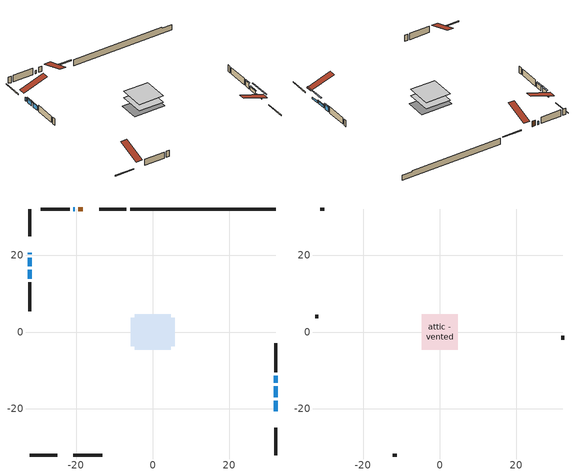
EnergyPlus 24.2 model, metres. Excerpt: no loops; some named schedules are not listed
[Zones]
conditioned space
 floor adiabatic (AdiabaticFloorConstruction): -4.64,-4.64 -4.64,4.64 4.64,4.64 4.64,-4.64 z0.91
 floor foundation (Slab1 construction): -5.78,-3.73 -5.78,3.73 5.78,3.73 5.78,-3.73 z-1.4
 wall outside (RimJoist1 construction): -6.86,32.11 -13.99,32.11 / -32.11,-32.11 -24.98,-32.11 / -32.11,32.11 -32.11,24.98 / 32.11,-32.11 32.11,-24.98 z0.91:1.21
 wall outside (AdiabaticWallConstruction 1): -18.23,32.11 -19.47,32.11 z0.91:2.94
 wall outside (AdiabaticWallConstruction): -32.11,20.74 -32.11,20.33 / -20.4,32.11 -20.8,32.11 z0.91:2.13; 32.11,-20.74 32.11,-17.99 z0.91:1.52; 32.11,-17.06 32.11,-14.17 z0.91:2.03; 32.11,-13.24 32.11,-11.41 z0.91:2.94; -32.11,19.41 -32.11,17.17 / -32.11,16.24 -32.11,13.91 z0.91:2.66
 wall outside (Wall1 construction): -21.73,32.11 -29.24,32.11 / -20.74,-32.11 -13.23,-32.11 / -32.11,12.98 -32.11,5.47 / 32.11,-10.48 32.11,-2.97 z0.91:3.35
 wall foundation (FoundationWall1 construction): -5.93,32.11,-1.4 -5.93,32.11,0.91 28.31,32.11,0.91 28.31,32.11,0.47 32.11,32.11,0.47 32.11,32.11,-1.4
 window (WindowConstruction 4): -32.11,20.74 -32.11,20.34 z0.91:2.13
 window (WindowConstruction 6): 32.11,-20.74 32.11,-17.99 z0.91:1.52
 window (WindowConstruction 5): -20.4,32.11 -20.8,32.11 z0.91:2.13
 window (WindowConstruction): 32.11,-17.06 32.11,-14.17 z0.91:2.03
 window (WindowConstruction 1): 32.11,-13.24 32.11,-11.41 z0.91:2.94
 window (WindowConstruction 2): -32.11,19.41 -32.11,17.17 z0.91:2.66
 window (WindowConstruction 3): -32.11,16.24 -32.11,13.91 z0.91:2.66
 door (Door): -18.23,32.11 -19.47,32.11 z0.91:2.94
 ceiling adiabatic (AdiabaticFloorConstruction): 4.64,-4.64 4.64,4.64 -4.64,4.64 -4.64,-4.64 z0.91
attic - vented
 floor to conditioned space (Floor1 construction Reversed): -4.64,-4.64 -4.64,4.64 4.64,4.64 4.64,-4.64 z3.35
 wall outside (Wall2 construction): -30.17,32.11 -31.18,32.11 / -12.3,-32.11 -11.28,-32.11 / -32.11,4.54 -32.11,3.53 / 32.11,-2.04 32.11,-1.03 z0.91:3.35
 roof outside (Roof1 construction): -17.3,32.11,3.35 -17.3,23.07,6.36 -14.92,23.07,6.36 -14.92,32.11,3.35; -21.67,-32.11,3.35 -21.67,-23.07,6.36 -24.05,-23.07,6.36 -24.05,-32.11,3.35; -32.11,21.67,3.35 -23.07,21.67,6.36 -23.07,24.05,6.36 -32.11,24.05,3.35; 32.11,-21.67,3.35 23.07,-21.67,6.36 23.07,-24.05,6.36 32.11,-24.05,3.35
shading: 32.11,-15.37 32.11,-23.36 32.41,-23.36 32.41,-15.37 z4.14; 32.11,-13.96 32.11,-17.26 32.41,-17.26 32.41,-13.96 z2.23; 32.11,-11.21 32.11,-13.44 32.41,-13.44 32.41,-11.21 z3.14; -32.11,16.97 -32.11,19.61 -32.52,19.61 -32.52,16.97 z2.86; -32.11,13.71 -32.11,16.44 -32.41,16.44 -32.41,13.71 z2.86
[Building]
Building 1: Terrain=Suburbs
[Site:Location]
Quebec Intl AP_QC: Latitude {deg}=46.8; Longitude {deg}=-71.38; Time Zone {hr}=-5; Elevation {m}=74; Keep Site Location Information=Yes
[Site:GroundTemperature:Shallow]
0.0108218, -2.24938, -2.43038, -1.3578, 2.94801, 7.23376, 10.9493, 13.303, 13.5029, 11.5886, 7.96783, 3.81355
[Site:WaterMainsTemperature]
Calculation Method=Schedule; Temperature Schedule=mains temperature schedule
[Material] Roughness=Rough; Thermal Absorptance=0.9
Name | Thickness {m} | Conductivity {W/m-K} | Density {kg/m3} | Specific Heat {J/kg-K} | Solar Absorptance | Visible Absorptance
asphalt or fiberglass shingles | 0.00635 | 0.162714 | 1121.4 | 1465.45 | 0.4 | 0.4
ceiling loosefill ins | 0.169333 | 0.0480833 | 16.02 | 1046.75 | 0.7 | 0.7
ceiling stud and cavity | 0.1397 | 0.138218 | 65.682 | 1177.47 | 0.7 | 0.7
concrete 4.0 in. | 0.1016 | 1.803125 | 2242.8 | 837.4 | 0.7 | 0.7
concrete 8.0 in. | 0.2032 | 1.803125 | 2242.8 | 837.4 | 0.7 | 0.7
door material | 0.04445 | 0.0451087 | 512.64 | 1214.23 | 0.7 | 0.7
exterior vertical ins | 0.0327834 | 0.029427 | 32.04 | 1214.23 | 0.7 | 0.7
floor covering | 0.0127 | 0.0433444 | 54.468 | 1339.84 | 0.6 | 0.6
floor rigid ins; wall rigid ins | 0.512978 | 0.029427 | 32.04 | 1214.23 | 0.7 | 0.7
floor stud and cavity | 0.1397 | 1.75129 | 37.0049 | 1207.88 | 0.7 | 0.7
furniture material conditioned space 1 | 0.1524 | 0.115458 | 640.8 | 1214.23 | 0.6 | 0.6
gypsum board | 0.0127 | 0.160291 | 801 | 837.4 | 0.6 | 0.6
gypsum board 1 | 0.0127 | 0.160291 | 801 | 837.4 | 0.7 | 0.7
osb sheathing 0.5 in. | 0.0127 | 0.115458 | 512.64 | 1214.23 | 0.7 | 0.7
osb sheathing 0.75 in. | 0.01905 | 0.115458 | 512.64 | 1214.23 | 0.7 | 0.7
osb sheathing 2.0 in. | 0.0508 | 0.115458 | 512.64 | 1214.23 | 0.7 | 0.7
rim joist rigid ins | 0.051816 | 0.029427 | 32.04 | 1214.23 | 0.7 | 0.7
rim joist stud and cavity | 0.0508 | 0.203772 | 125.044 | 1163.47 | 0.6 | 0.6
wall stud and cavity | 0.1397 | 0.0790222 | 139.0536 | 1170.24 | 0.7 | 0.7
wall stud and cavity 1 | 0.0889 | 6.9971 | 50.32683 | 1063.81 | 0.6 | 0.6
wall stud and cavity 2 | 0.0889 | 0.380278 | 52.3479 | 1209.89 | 0.7 | 0.7
wall stud and cavity 3 | 0.0889 | 0.391764 | 83.0341 | 1211.67 | 0.7 | 0.7
wood siding | 0.0254 | 0.102417 | 544.68 | 1172.36 | 0.4 | 0.4
wood siding 1 | 0.00254 | 0.102417 | 544.68 | 1172.36 | 0.4 | 0.4
wood siding 2; wood siding 3; wood siding 4 | 0.0254 | 0.102417 | 544.68 | 1172.36 | 0.7 | 0.7
[WindowMaterial:SimpleGlazingSystem]
Name | U-Factor {W/m2-K} | Solar Heat Gain Coefficient
WindowMaterial | 2.95256 | 0.58
WindowMaterial 1 | 2.97584 | 0.59
WindowMaterial 2 | 2.89351 | 0.66
WindowMaterial 3 | 2.9219 | 0.62
WindowMaterial 4 | 6.779532 | 0.73
WindowMaterial 5 | 3.0383 | 0.46
[Construction]
AdiabaticFloorConstruction: floor stud and cavity, floor rigid ins, osb sheathing 0.75 in., floor covering
AdiabaticWallConstruction: wood siding 3, wall rigid ins, wall stud and cavity 2, gypsum board
AdiabaticWallConstruction 1: wood siding 4, wall rigid ins, wall stud and cavity 2, gypsum board
Door: door material
Floor1 construction Reversed: gypsum board, ceiling stud and cavity, ceiling loosefill ins
FoundationWall1 construction: concrete 8.0 in., gypsum board 1
furniture construction conditioned space 1: furniture material conditioned space 1
PartitionWallConstruction: gypsum board, wall stud and cavity 3, gypsum board
RimJoist1 construction: wood siding 2, rim joist rigid ins, osb sheathing 2.0 in., rim joist stud and cavity
Roof1 construction: asphalt or fiberglass shingles
Slab1 construction: concrete 4.0 in.
Wall1 construction: wood siding, osb sheathing 0.5 in., wall stud and cavity, gypsum board
Wall2 construction: wood siding 1, wall stud and cavity 1
WindowConstruction: WindowMaterial
WindowConstruction 1: WindowMaterial 1
WindowConstruction 2: WindowMaterial 2
WindowConstruction 3: WindowMaterial 3
WindowConstruction 4; WindowConstruction 5: WindowMaterial 4
WindowConstruction 6: WindowMaterial 5
[Zone] Multiplier=1; Part of Total Floor Area=Yes
Name | Volume {m3}
attic - vented | 42.1876
conditioned space | 427.1
[Space]
Name | Zone | Volume {m3}
attic - vented 1 | attic - vented | 42.1876
conditioned space 1 | conditioned space | 427.1
[ZoneInfiltration:EffectiveLeakageArea]
infil attic - vented 1: Zone or Space=attic - vented 1; Schedule=Always On Discrete; Effective Air Leakage Area {cm2}=3183.14; Stack Coefficient=0.000379186; Wind Coefficient=1.31567e-05
[ZoneMixing]
whole house fan mix: Zone or Space=attic - vented; Schedule=Always On Continuous; Design Flow Rate Calculation Method=Flow/Zone; Design Flow Rate {m3/s}=0; Source Zone or Space=conditioned space
[SurfaceProperty:ExposedFoundationPerimeter]
Slab1: Exposed Perimeter Calculation Method=TotalExposedPerimeter; Total Exposed Perimeter {m}=38.04
[InternalMass] Zone or ZoneList=conditioned space; Space or SpaceList=conditioned space 1
Name | Construction | Surface Area {m2}
furniture mass conditioned space 1 | furniture construction conditioned space 1 | 68.964
partition wall mass | PartitionWallConstruction | 172.41
[Lights]
interior lighting: Zone or ZoneList or Space or SpaceList=conditioned space 1; Schedule=interior lighting schedule; Design Level Calculation Method=LightingLevel; Lighting Level {W}=343.2; Return Air Fraction=0; Fraction Radiant=0.6; Fraction Visible=0.2; Fraction Replaceable=1
[People]
occupants: Zone or ZoneList or Space or SpaceList=conditioned space 1; Number of People Schedule=occupants schedule; Number of People Calculation Method=People; Number of People=3; Fraction Radiant=0.314171; Sensible Heat Fraction=0.56303; Activity Level Schedule=occupants activity schedule; Carbon Dioxide Generation Rate {m3/s-W}=0; Enable ASHRAE 55 Comfort Warnings=No; Mean Radiant Temperature Calculation Type=EnclosureAveraged
[ElectricEquipment] Zone or ZoneList or Space or SpaceList=conditioned space 1; Design Level Calculation Method=EquipmentLevel
Name | Schedule | Design Level {W} | Fraction Latent | Fraction Radiant | Fraction Lost
clothes dryer | clothes dryer schedule | 140.772 | 0.015 | 0.081 | 0.85
clothes washer | clothes washer schedule | 32.1985 | 0.03 | 0.162 | 0.7
cooking range | cooking range schedule | 215.147 | 0.08 | 0.432 | 0.2
dishwasher | dishwasher schedule | 66.8632 | 0.3 | 0.18 | 0.4
fridge | fridge schedule | 72.9452 | 0 | 0.6 | 0
mech vent bath fan 0 | mech vent bath fan 0 schedule | 50.2 | 0 | 0 | 1
mech vent house fan | mech vent house fan schedule | 14.1667 | 0 | 0 | 1
mech vent house fan cfis | mech vent house fan cfis schedule | 0 | 0 | 0 | 0
mech vent range fan 0 | mech vent range fan 0 schedule | 57 | 0 | 0 | 1
misc plug loads | misc plug loads schedule | 494.7 | 0.045 | 0.513 | 0.1
whole house fan | Always On Discrete | 0 | 0 | 0 | 1
[OtherEquipment] Zone or ZoneList or Space or SpaceList=conditioned space 1; Design Level Calculation Method=EquipmentLevel
Name | Fuel Type | Schedule | Design Level {W} | Fraction Latent | Fraction Radiant | Fraction Lost
clothes dryer 1 | Electricity | clothes dryer schedule | 0 | 0.015 | 0.081 | 0.85
cooking range 1 | Electricity | cooking range schedule | 0 | 0.08 | 0.432 | 0.2
general water use latent | None | general water use schedule | 62.594 | 1 | 0 | 0
general water use sensible | None | general water use schedule | -61.6891 | 0 | 0.6 | 0
mech vent house fan latent load | None | Always On Discrete | 0 | 1 | 0 | 0
mech vent house fan sensible load | None | Always On Discrete | 0 | 0 | 0 | 0
water heater energy adjustment1 | Electricity | Always On Discrete | 0.01 | 0 | 0 | 1
[ZoneInfiltration:DesignFlowRate] Zone or ZoneList or Space or SpaceList=conditioned space 1; Schedule=Always On Discrete; Design Flow Rate Calculation Method=Flow/Zone; Design Flow Rate {m3/s}=0
infil flow; natural vent flow; whole house fan flow
[ZoneControl:Thermostat]
conditioned space Thermostat: Zone or ZoneList=conditioned space; Control Type Schedule=conditioned space Thermostat Schedule; Control 1=conditioned space temperature setpoint; Temperature Difference Between Cutout And Setpoint {deltaC}=0
[ZoneHVAC:Baseboard:Convective:Electric]
electric baseboard: Availability Schedule=Always On Discrete; Heating Design Capacity {W}=9790.92; Efficiency=1
[Zone equipment]
conditioned space: electric baseboard
[Foundation:Kiva]
Foundation Kiva 1: Initial Indoor Air Temperature {C}=18; Wall Height Above Grade {m}=0.90998; Wall Depth Below Slab {m}=0.2032; Custom Block Material Name 1=exterior vertical ins; Custom Block Depth 1 {m}=2.30999; Custom Block X Position 1 {m}=0.2159; Custom Block Z Position 1 {m}=0
[Foundation:Kiva:Settings]
Soil Conductivity {W/m-K}=0.849921; Soil Density {kg/m3}=1842.3; Soil Specific Heat {J/kg-K}=418.7; Ground Solar Absorptivity=0.9; Ground Thermal Absorptivity=0.9; Ground Surface Roughness {m}=0.03; Far-Field Width {m}=40; Deep-Ground Boundary Condition=ZeroFlux; Deep-Ground Depth {m}=40; Minimum Cell Dimension {m}=0.2; Maximum Cell Growth Coefficient=3; Simulation Timestep=Timestep
[Exterior:Lights]
exterior lighting: Schedule=exterior lighting schedule; Design Level {W}=75.6
[EnergyManagementSystem:GlobalVariable]
infil_program_Qfan
infil_program_Qinf
natural_vent_program_Qnv
natural_vent_program_Qwhf
[EnergyManagementSystem:Sensor]
Name | Output:Variable or Output:Meter Index Key | Output:Variable or Output:Meter
airflow_gain | infil flow | Infiltration Sensible Heat Gain Energy
airflow_gain_1 | natural vent flow | Infiltration Sensible Heat Gain Energy
airflow_gain_2 | whole house fan flow | Infiltration Sensible Heat Gain Energy
airflow_loss | infil flow | Infiltration Sensible Heat Loss Energy
airflow_loss_1 | natural vent flow | Infiltration Sensible Heat Loss Energy
airflow_loss_2 | whole house fan flow | Infiltration Sensible Heat Loss Energy
clg_load_cond |  | Cooling:EnergyTransfer:Zone:CONDITIONED SPACE
clg_sp_s; clg_sp_s_1 | cooling setpoint | Schedule Value
clothes_dryer_exhaust_0_sch_s | clothes dryer exhaust 0 schedule | Schedule Value
conditioned_space_clg_unmet_s | conditioned space | Zone Cooling Setpoint Not Met Time
conditioned_space_htg_unmet_s | conditioned space | Zone Heating Setpoint Not Met Time
cool_season | cooling season schedule | Schedule Value
fridge_tin_s | conditioned space | Zone Mean Air Temperature
htg_load_cond |  | Heating:EnergyTransfer:Zone:CONDITIONED SPACE
htg_sp_s; htg_sp_s_1 | heating setpoint | Schedule Value
ig_ee_conv | clothes dryer | Electric Equipment Convective Heating Energy
ig_ee_conv_2 | cooking range | Electric Equipment Convective Heating Energy
ig_ee_conv_4 | fridge | Electric Equipment Convective Heating Energy
ig_ee_conv_5 | misc plug loads | Electric Equipment Convective Heating Energy
ig_ee_conv_6 | whole house fan | Electric Equipment Convective Heating Energy
ig_ee_rad | clothes dryer | Electric Equipment Radiant Heating Energy
ig_ee_rad_2 | cooking range | Electric Equipment Radiant Heating Energy
ig_ee_rad_4 | fridge | Electric Equipment Radiant Heating Energy
ig_ee_rad_5 | misc plug loads | Electric Equipment Radiant Heating Energy
ig_ee_rad_6 | whole house fan | Electric Equipment Radiant Heating Energy
ig_lgt_conv | interior lighting | Lights Convective Heating Energy
ig_lgt_rad | interior lighting | Lights Radiant Heating Energy
ig_lgt_vis | interior lighting | Lights Visible Radiation Heating Energy
ig_oe_conv | clothes dryer 1 | Other Equipment Convective Heating Energy
ig_oe_conv_1 | cooking range 1 | Other Equipment Convective Heating Energy
ig_oe_conv_2 | general water use latent | Other Equipment Convective Heating Energy
ig_oe_conv_3 | general water use sensible | Other Equipment Convective Heating Energy
ig_oe_conv_4 | water heater energy adjustment1 | Other Equipment Convective Heating Energy
ig_oe_rad | clothes dryer 1 | Other Equipment Radiant Heating Energy
ig_oe_rad_1 | cooking range 1 | Other Equipment Radiant Heating Energy
ig_oe_rad_2 | general water use latent | Other Equipment Radiant Heating Energy
ig_oe_rad_3 | general water use sensible | Other Equipment Radiant Heating Energy
ig_oe_rad_4 | water heater energy adjustment1 | Other Equipment Radiant Heating Energy
ig_ppl_conv | occupants | People Convective Heating Energy
ig_ppl_rad | occupants | People Radiant Heating Energy
im_conv | furniture mass conditioned space 1 | Surface Inside Face Convection Heat Gain Energy
im_conv_1 | partition wall mass | Surface Inside Face Convection Heat Gain Energy
im_ig | furniture mass conditioned space 1 | Surface Inside Face Internal Gains Radiation Heat Gain Energy
im_ig_1 | partition wall mass | Surface Inside Face Internal Gains Radiation Heat Gain Energy
im_lgt | furniture mass conditioned space 1 | Surface Inside Face Lights Radiation Heat Gain Energy
im_lgt_1 | partition wall mass | Surface Inside Face Lights Radiation Heat Gain Energy
im_sol | furniture mass conditioned space 1 | Surface Inside Face Solar Radiation Heat Gain Energy
im_sol_1 | partition wall mass | Surface Inside Face Solar Radiation Heat Gain Energy
im_surf | furniture mass conditioned space 1 | Surface Inside Face Net Surface Thermal Radiation Heat Gain Energy
im_surf_1 | partition wall mass | Surface Inside Face Net Surface Thermal Radiation Heat Gain Energy
mech_vent_bath_fan_0_sch_s | mech vent bath fan 0 schedule | Schedule Value
mech_vent_range_fan_0_sch_s | mech vent range fan 0 schedule | Schedule Value
mv_conv | mech vent bath fan 0 | Electric Equipment Convective Heating Energy
mv_conv_1 | mech vent house fan | Electric Equipment Convective Heating Energy
mv_conv_2 | mech vent house fan cfis | Electric Equipment Convective Heating Energy
mv_conv_3 | mech vent range fan 0 | Electric Equipment Convective Heating Energy
mv_conv_4 | mech vent house fan latent load | Other Equipment Convective Heating Energy
mv_conv_5 | mech vent house fan sensible load | Other Equipment Convective Heating Energy
mv_rad | mech vent bath fan 0 | Electric Equipment Radiant Heating Energy
mv_rad_1 | mech vent house fan | Electric Equipment Radiant Heating Energy
mv_rad_2 | mech vent house fan cfis | Electric Equipment Radiant Heating Energy
mv_rad_3 | mech vent range fan 0 | Electric Equipment Radiant Heating Energy
mv_rad_4 | mech vent house fan latent load | Other Equipment Radiant Heating Energy
mv_rad_5 | mech vent house fan sensible load | Other Equipment Radiant Heating Energy
natural_vent_s | natural vent schedule | Schedule Value
out_pb_s |  | Site Outdoor Air Barometric Pressure
out_wt_s |  | Site Outdoor Air Humidity Ratio
site_vw_s |  | Site Wind Speed
ss_back_out | Window1 | Surface Window Shortwave from Zone Back Out Window Heat Transfer Rate
ss_back_out_1 | Window10 | Surface Window Shortwave from Zone Back Out Window Heat Transfer Rate
ss_back_out_2 | Window2 | Surface Window Shortwave from Zone Back Out Window Heat Transfer Rate
ss_back_out_3 | Window3 | Surface Window Shortwave from Zone Back Out Window Heat Transfer Rate
ss_back_out_4 | Window4 | Surface Window Shortwave from Zone Back Out Window Heat Transfer Rate
ss_back_out_5 | Window7 | Surface Window Shortwave from Zone Back Out Window Heat Transfer Rate
ss_back_out_6 | Window8 | Surface Window Shortwave from Zone Back Out Window Heat Transfer Rate
ss_conv | Door1 | Surface Inside Face Convection Heat Gain Energy
ss_conv_1 | Window1 | Surface Inside Face Convection Heat Gain Energy
ss_conv_2 | Window10 | Surface Inside Face Convection Heat Gain Energy
ss_conv_3 | Window2 | Surface Inside Face Convection Heat Gain Energy
ss_conv_4 | Window3 | Surface Inside Face Convection Heat Gain Energy
ss_conv_5 | Window4 | Surface Inside Face Convection Heat Gain Energy
ss_conv_6 | Window7 | Surface Inside Face Convection Heat Gain Energy
ss_conv_7 | Window8 | Surface Inside Face Convection Heat Gain Energy
ss_ig | Door1 | Surface Inside Face Internal Gains Radiation Heat Gain Energy
ss_ig_1 | Window1 | Surface Inside Face Internal Gains Radiation Heat Gain Energy
ss_ig_2 | Window10 | Surface Inside Face Internal Gains Radiation Heat Gain Energy
ss_ig_3 | Window2 | Surface Inside Face Internal Gains Radiation Heat Gain Energy
ss_ig_4 | Window3 | Surface Inside Face Internal Gains Radiation Heat Gain Energy
ss_ig_5 | Window4 | Surface Inside Face Internal Gains Radiation Heat Gain Energy
ss_ig_6 | Window7 | Surface Inside Face Internal Gains Radiation Heat Gain Energy
ss_ig_7 | Window8 | Surface Inside Face Internal Gains Radiation Heat Gain Energy
ss_lgt | Door1 | Surface Inside Face Lights Radiation Heat Gain Energy
ss_sol | Door1 | Surface Inside Face Solar Radiation Heat Gain Energy
ss_surf | Door1 | Surface Inside Face Net Surface Thermal Radiation Heat Gain Energy
ss_surf_1 | Window1 | Surface Inside Face Net Surface Thermal Radiation Heat Gain Energy
ss_surf_2 | Window10 | Surface Inside Face Net Surface Thermal Radiation Heat Gain Energy
ss_surf_3 | Window2 | Surface Inside Face Net Surface Thermal Radiation Heat Gain Energy
ss_surf_4 | Window3 | Surface Inside Face Net Surface Thermal Radiation Heat Gain Energy
ss_surf_5 | Window4 | Surface Inside Face Net Surface Thermal Radiation Heat Gain Energy
ss_surf_6 | Window7 | Surface Inside Face Net Surface Thermal Radiation Heat Gain Energy
ss_surf_7 | Window8 | Surface Inside Face Net Surface Thermal Radiation Heat Gain Energy
ss_trans_in | Window1 | Surface Window Transmitted Solar Radiation Rate
ss_trans_in_1 | Window10 | Surface Window Transmitted Solar Radiation Rate
ss_trans_in_2 | Window2 | Surface Window Transmitted Solar Radiation Rate
ss_trans_in_3 | Window3 | Surface Window Transmitted Solar Radiation Rate
ss_trans_in_4 | Window4 | Surface Window Transmitted Solar Radiation Rate
ss_trans_in_5 | Window7 | Surface Window Transmitted Solar Radiation Rate
ss_trans_in_6 | Window8 | Surface Window Transmitted Solar Radiation Rate
ss_trans_out | Window1 | Surface Inside Face Initial Transmitted Diffuse Transmitted Out Window Solar Radiation Rate
ss_trans_out_1 | Window10 | Surface Inside Face Initial Transmitted Diffuse Transmitted Out Window Solar Radiation Rate
ss_trans_out_2 | Window2 | Surface Inside Face Initial Transmitted Diffuse Transmitted Out Window Solar Radiation Rate
ss_trans_out_3 | Window3 | Surface Inside Face Initial Transmitted Diffuse Transmitted Out Window Solar Radiation Rate
ss_trans_out_4 | Window4 | Surface Inside Face Initial Transmitted Diffuse Transmitted Out Window Solar Radiation Rate
ss_trans_out_5 | Window7 | Surface Inside Face Initial Transmitted Diffuse Transmitted Out Window Solar Radiation Rate
ss_trans_out_6 | Window8 | Surface Inside Face Initial Transmitted Diffuse Transmitted Out Window Solar Radiation Rate
s_conv | Floor1 | Surface Inside Face Convection Heat Gain Energy
s_conv_1 | FoundationWall1 | Surface Inside Face Convection Heat Gain Energy
s_conv_10 | Wall1:180 | Surface Inside Face Convection Heat Gain Energy
s_conv_11 | Wall1:270 | Surface Inside Face Convection Heat Gain Energy
s_conv_12 | Wall1:90 | Surface Inside Face Convection Heat Gain Energy
s_conv_2 | inferred conditioned ceiling | Surface Inside Face Convection Heat Gain Energy
s_conv_3 | inferred conditioned floor | Surface Inside Face Convection Heat Gain Energy
s_conv_4 | RimJoist1:0 | Surface Inside Face Convection Heat Gain Energy
s_conv_5 | RimJoist1:180 | Surface Inside Face Convection Heat Gain Energy
s_conv_6 | RimJoist1:270 | Surface Inside Face Convection Heat Gain Energy
s_conv_7 | RimJoist1:90 | Surface Inside Face Convection Heat Gain Energy
s_conv_8 | Slab1 | Surface Inside Face Convection Heat Gain Energy
s_conv_9 | Wall1:0 | Surface Inside Face Convection Heat Gain Energy
s_ig | Floor1 | Surface Inside Face Internal Gains Radiation Heat Gain Energy
s_ig_1 | FoundationWall1 | Surface Inside Face Internal Gains Radiation Heat Gain Energy
s_ig_10 | Wall1:180 | Surface Inside Face Internal Gains Radiation Heat Gain Energy
s_ig_11 | Wall1:270 | Surface Inside Face Internal Gains Radiation Heat Gain Energy
s_ig_12 | Wall1:90 | Surface Inside Face Internal Gains Radiation Heat Gain Energy
s_ig_2 | inferred conditioned ceiling | Surface Inside Face Internal Gains Radiation Heat Gain Energy
s_ig_3 | inferred conditioned floor | Surface Inside Face Internal Gains Radiation Heat Gain Energy
s_ig_4 | RimJoist1:0 | Surface Inside Face Internal Gains Radiation Heat Gain Energy
s_ig_5 | RimJoist1:180 | Surface Inside Face Internal Gains Radiation Heat Gain Energy
s_ig_6 | RimJoist1:270 | Surface Inside Face Internal Gains Radiation Heat Gain Energy
s_ig_7 | RimJoist1:90 | Surface Inside Face Internal Gains Radiation Heat Gain Energy
s_ig_8 | Slab1 | Surface Inside Face Internal Gains Radiation Heat Gain Energy
s_ig_9 | Wall1:0 | Surface Inside Face Internal Gains Radiation Heat Gain Energy
s_lgt | Floor1 | Surface Inside Face Lights Radiation Heat Gain Energy
s_lgt_1 | FoundationWall1 | Surface Inside Face Lights Radiation Heat Gain Energy
s_lgt_10 | Wall1:180 | Surface Inside Face Lights Radiation Heat Gain Energy
s_lgt_11 | Wall1:270 | Surface Inside Face Lights Radiation Heat Gain Energy
s_lgt_12 | Wall1:90 | Surface Inside Face Lights Radiation Heat Gain Energy
s_lgt_2 | inferred conditioned ceiling | Surface Inside Face Lights Radiation Heat Gain Energy
s_lgt_3 | inferred conditioned floor | Surface Inside Face Lights Radiation Heat Gain Energy
s_lgt_4 | RimJoist1:0 | Surface Inside Face Lights Radiation Heat Gain Energy
s_lgt_5 | RimJoist1:180 | Surface Inside Face Lights Radiation Heat Gain Energy
s_lgt_6 | RimJoist1:270 | Surface Inside Face Lights Radiation Heat Gain Energy
s_lgt_7 | RimJoist1:90 | Surface Inside Face Lights Radiation Heat Gain Energy
s_lgt_8 | Slab1 | Surface Inside Face Lights Radiation Heat Gain Energy
s_lgt_9 | Wall1:0 | Surface Inside Face Lights Radiation Heat Gain Energy
s_sol | Floor1 | Surface Inside Face Solar Radiation Heat Gain Energy
s_sol_1 | FoundationWall1 | Surface Inside Face Solar Radiation Heat Gain Energy
s_sol_10 | Wall1:180 | Surface Inside Face Solar Radiation Heat Gain Energy
s_sol_11 | Wall1:270 | Surface Inside Face Solar Radiation Heat Gain Energy
s_sol_12 | Wall1:90 | Surface Inside Face Solar Radiation Heat Gain Energy
s_sol_2 | inferred conditioned ceiling | Surface Inside Face Solar Radiation Heat Gain Energy
s_sol_3 | inferred conditioned floor | Surface Inside Face Solar Radiation Heat Gain Energy
s_sol_4 | RimJoist1:0 | Surface Inside Face Solar Radiation Heat Gain Energy
s_sol_5 | RimJoist1:180 | Surface Inside Face Solar Radiation Heat Gain Energy
s_sol_6 | RimJoist1:270 | Surface Inside Face Solar Radiation Heat Gain Energy
s_sol_7 | RimJoist1:90 | Surface Inside Face Solar Radiation Heat Gain Energy
s_sol_8 | Slab1 | Surface Inside Face Solar Radiation Heat Gain Energy
s_sol_9 | Wall1:0 | Surface Inside Face Solar Radiation Heat Gain Energy
s_surf | Floor1 | Surface Inside Face Net Surface Thermal Radiation Heat Gain Energy
s_surf_1 | FoundationWall1 | Surface Inside Face Net Surface Thermal Radiation Heat Gain Energy
s_surf_10 | Wall1:180 | Surface Inside Face Net Surface Thermal Radiation Heat Gain Energy
s_surf_11 | Wall1:270 | Surface Inside Face Net Surface Thermal Radiation Heat Gain Energy
s_surf_12 | Wall1:90 | Surface Inside Face Net Surface Thermal Radiation Heat Gain Energy
s_surf_2 | inferred conditioned ceiling | Surface Inside Face Net Surface Thermal Radiation Heat Gain Energy
s_surf_3 | inferred conditioned floor | Surface Inside Face Net Surface Thermal Radiation Heat Gain Energy
s_surf_4 | RimJoist1:0 | Surface Inside Face Net Surface Thermal Radiation Heat Gain Energy
s_surf_5 | RimJoist1:180 | Surface Inside Face Net Surface Thermal Radiation Heat Gain Energy
s_surf_6 | RimJoist1:270 | Surface Inside Face Net Surface Thermal Radiation Heat Gain Energy
